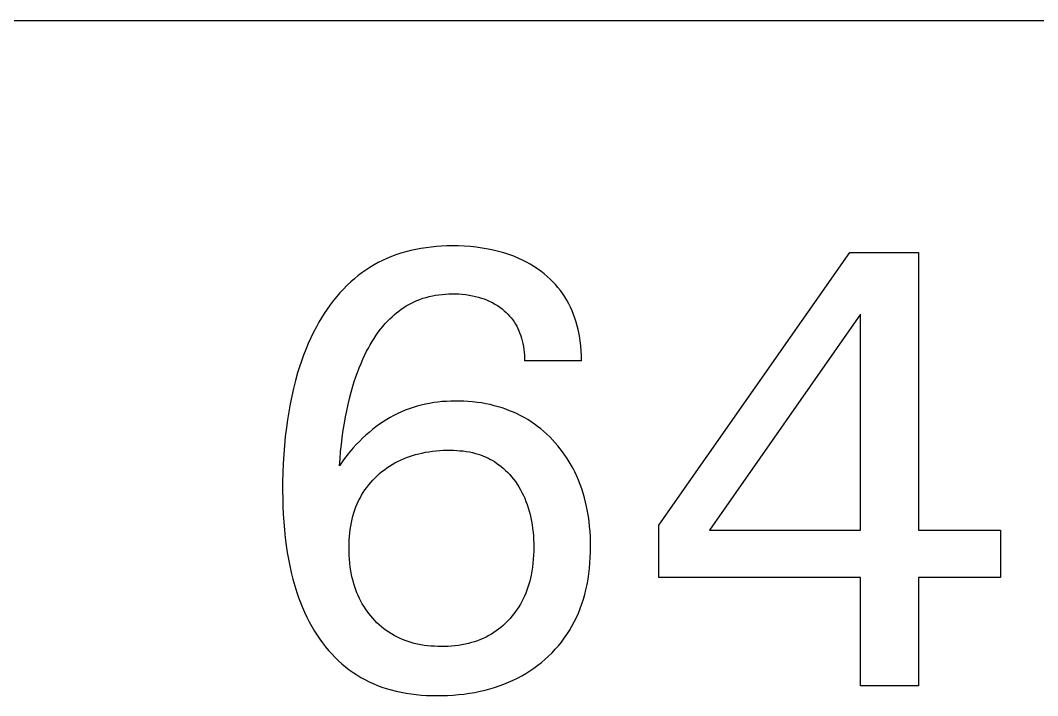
# Model space of a CAD drawing. Extents: x 10 to 656, y -396 to 292.
# Drawn here: x 259.137 to 259.944, y 99.707 to 100.243 of the extents above; entities that cross this region are included whole.
import ezdxf

# ---------------------------------------------------------------- set-up
doc = ezdxf.new("R2010")
doc.units = 0
doc.header["$LTSCALE"] = 5
doc.header["$MEASUREMENT"] = 0
doc.layers.get('0').update_dxf_attribs({"linetype": 'CONTINUOUS'})

msp = doc.modelspace()

# ---------------------------------------------------------------- linework, layer by layer
at = {"color": 7, "linetype": 'Continuous'}
for p, q in [((258.52525, 100.24322), (261.076, 100.24322)), ((259.43895, 100.0583), (259.43506, 100.057)), ((259.44289, 100.05946), (259.43895, 100.0583)), ((259.44687, 100.06048), (259.44289, 100.05946)), ((259.45089, 100.06136), (259.44687, 100.06048)), ((259.45493, 100.06211), (259.45089, 100.06136)), ((259.459, 100.06273), (259.45493, 100.06211)), ((259.46308, 100.06323), (259.459, 100.06273)), ((259.46719, 100.06361), (259.46308, 100.06323)), ((259.4713, 100.06389), (259.46719, 100.06361)), ((259.47541, 100.06406), (259.4713, 100.06389)), ((259.47953, 100.06412), (259.47541, 100.06406)), ((259.48433, 100.06408), (259.47953, 100.06412)), ((259.48913, 100.0639), (259.48433, 100.06408)), ((259.49391, 100.06357), (259.48913, 100.0639)), ((259.49868, 100.06309), (259.49391, 100.06357)), ((259.50342, 100.06246), (259.49868, 100.06309)), ((259.50815, 100.06166), (259.50342, 100.06246)), ((259.51232, 100.0608), (259.50815, 100.06166)), ((259.51646, 100.05981), (259.51232, 100.0608)), ((259.52056, 100.05866), (259.51646, 100.05981)), ((259.52461, 100.05736), (259.52056, 100.05866)), ((259.64368, 99.84241), (259.79538, 100.059)), ((259.79538, 100.059), (259.84977, 100.059)), ((259.84977, 100.059), (259.84977, 99.83851)), ((259.42109, 100.05085), (259.41774, 100.04901)), ((259.4245, 100.05258), (259.42109, 100.05085)), ((259.42797, 100.05418), (259.4245, 100.05258)), ((259.43149, 100.05565), (259.42797, 100.05418)), ((259.43506, 100.057), (259.43149, 100.05565)), ((259.52861, 100.0559), (259.52461, 100.05736)), ((259.53254, 100.05426), (259.52861, 100.0559)), ((259.5356, 100.05283), (259.53254, 100.05426)), ((259.53862, 100.05129), (259.5356, 100.05283)), ((259.54157, 100.04964), (259.53862, 100.05129)), ((259.40811, 100.0428), (259.40505, 100.04051)), ((259.41125, 100.04498), (259.40811, 100.0428)), ((259.41446, 100.04706), (259.41125, 100.04498)), ((259.41774, 100.04901), (259.41446, 100.04706)), ((259.54446, 100.04788), (259.54157, 100.04964)), ((259.54728, 100.046), (259.54446, 100.04788)), ((259.55003, 100.04402), (259.54728, 100.046)), ((259.5527, 100.04193), (259.55003, 100.04402)), ((259.3992, 100.03561), (259.39621, 100.03282)), ((259.40208, 100.03811), (259.3992, 100.03561)), ((259.40505, 100.04051), (259.40208, 100.03811)), ((259.55505, 100.03993), (259.5527, 100.04193)), ((259.55733, 100.03785), (259.55505, 100.03993)), ((259.55952, 100.03568), (259.55733, 100.03785)), ((259.56163, 100.03342), (259.55952, 100.03568)), ((259.39055, 100.02691), (259.38788, 100.0238)), ((259.39333, 100.02991), (259.39055, 100.02691)), ((259.39621, 100.03282), (259.39333, 100.02991)), ((259.47432, 100.02588), (259.47693, 100.02601)), ((259.47693, 100.02601), (259.47953, 100.02607)), ((259.47953, 100.02607), (259.48227, 100.02605)), ((259.48227, 100.02605), (259.48501, 100.02595)), ((259.48501, 100.02595), (259.48773, 100.02575)), ((259.56365, 100.03109), (259.56163, 100.03342)), ((259.56557, 100.02868), (259.56365, 100.03109)), ((259.56739, 100.02619), (259.56557, 100.02868)), ((259.56909, 100.02363), (259.56739, 100.02619)), ((259.38531, 100.02061), (259.38285, 100.01734)), ((259.38788, 100.0238), (259.38531, 100.02061)), ((259.44526, 100.01761), (259.44733, 100.01872)), ((259.44733, 100.01872), (259.44944, 100.01976)), ((259.44944, 100.01976), (259.45159, 100.02071)), ((259.45159, 100.02071), (259.454, 100.02166)), ((259.454, 100.02166), (259.45645, 100.02252)), ((259.45645, 100.02252), (259.45894, 100.02327)), ((259.45894, 100.02327), (259.46145, 100.02393)), ((259.46145, 100.02393), (259.46399, 100.0245)), ((259.46399, 100.0245), (259.46655, 100.02497)), ((259.46655, 100.02497), (259.46913, 100.02536)), ((259.46913, 100.02536), (259.47172, 100.02566)), ((259.47172, 100.02566), (259.47432, 100.02588)), ((259.48773, 100.02575), (259.49045, 100.02546)), ((259.49045, 100.02546), (259.49315, 100.02507)), ((259.49315, 100.02507), (259.49584, 100.02458)), ((259.49584, 100.02458), (259.49821, 100.02407)), ((259.49821, 100.02407), (259.50057, 100.02346)), ((259.50057, 100.02346), (259.50289, 100.02277)), ((259.50289, 100.02277), (259.50519, 100.02199)), ((259.50519, 100.02199), (259.50745, 100.0211)), ((259.50745, 100.0211), (259.50966, 100.02011)), ((259.50966, 100.02011), (259.51169, 100.01909)), ((259.51169, 100.01909), (259.51366, 100.01798)), ((259.51366, 100.01798), (259.51558, 100.01678)), ((259.57072, 100.02096), (259.56909, 100.02363)), ((259.57223, 100.01821), (259.57072, 100.02096)), ((259.57362, 100.0154), (259.57223, 100.01821)), ((259.37821, 100.01058), (259.37603, 100.0071)), ((259.38048, 100.01399), (259.37821, 100.01058)), ((259.38285, 100.01734), (259.38048, 100.01399)), ((259.43371, 100.00947), (259.43553, 100.01099)), ((259.43553, 100.01099), (259.43738, 100.01244)), ((259.43738, 100.01244), (259.43929, 100.01384)), ((259.43929, 100.01384), (259.44124, 100.01516)), ((259.44124, 100.01516), (259.44323, 100.01642)), ((259.44323, 100.01642), (259.44526, 100.01761)), ((259.51558, 100.01678), (259.51745, 100.01549)), ((259.51745, 100.01549), (259.51925, 100.01412)), ((259.51925, 100.01412), (259.52099, 100.01266)), ((259.52099, 100.01266), (259.52246, 100.01132)), ((259.52246, 100.01132), (259.52387, 100.00991)), ((259.52387, 100.00991), (259.52522, 100.00845)), ((259.5749, 100.01254), (259.57362, 100.0154)), ((259.57607, 100.00962), (259.5749, 100.01254)), ((259.80368, 100.00998), (259.68392, 99.83851)), ((259.80368, 99.83851), (259.80368, 100.00998)), ((259.37395, 100.00356), (259.37197, 99.99998)), ((259.37603, 100.0071), (259.37395, 100.00356)), ((259.42464, 100.00021), (259.42657, 100.00244)), ((259.42657, 100.00244), (259.42858, 100.00461)), ((259.42858, 100.00461), (259.43024, 100.00628)), ((259.43024, 100.00628), (259.43195, 100.0079)), ((259.43195, 100.0079), (259.43371, 100.00947)), ((259.52522, 100.00845), (259.52651, 100.00693)), ((259.52651, 100.00693), (259.52773, 100.00536)), ((259.52773, 100.00536), (259.52887, 100.00374)), ((259.52887, 100.00374), (259.52993, 100.00206)), ((259.52993, 100.00206), (259.53095, 100.00029)), ((259.57713, 100.00666), (259.57607, 100.00962)), ((259.57808, 100.00366), (259.57713, 100.00666)), ((259.57893, 100.00063), (259.57808, 100.00366)), ((259.36968, 99.99557), (259.36751, 99.9911)), ((259.37197, 99.99998), (259.36968, 99.99557)), ((259.41931, 99.99314), (259.42101, 99.99556)), ((259.42101, 99.99556), (259.42279, 99.99791)), ((259.42279, 99.99791), (259.42464, 100.00021)), ((259.53095, 100.00029), (259.53187, 99.99846)), ((259.53187, 99.99846), (259.53272, 99.9966)), ((259.53272, 99.9966), (259.53348, 99.9947)), ((259.53348, 99.9947), (259.53416, 99.99276)), ((259.57987, 99.99672), (259.57893, 100.00063)), ((259.58064, 99.99277), (259.57987, 99.99672)), ((259.36548, 99.98657), (259.36357, 99.982)), ((259.36751, 99.9911), (259.36548, 99.98657)), ((259.41319, 99.98304), (259.41462, 99.98563)), ((259.41462, 99.98563), (259.41612, 99.98817)), ((259.41612, 99.98817), (259.41768, 99.99068)), ((259.41768, 99.99068), (259.41931, 99.99314)), ((259.53416, 99.99276), (259.53477, 99.9908)), ((259.53477, 99.9908), (259.5353, 99.98881)), ((259.5353, 99.98881), (259.53581, 99.98656)), ((259.53581, 99.98656), (259.53623, 99.98429)), ((259.58125, 99.9888), (259.58064, 99.99277)), ((259.58171, 99.98481), (259.58125, 99.9888)), ((259.36357, 99.982), (259.36177, 99.97738)), ((259.40888, 99.97431), (259.4105, 99.97778)), ((259.4105, 99.97778), (259.41182, 99.98043)), ((259.41182, 99.98043), (259.41319, 99.98304)), ((259.53623, 99.98429), (259.53656, 99.98201)), ((259.53656, 99.98201), (259.53681, 99.97973)), ((259.53681, 99.97973), (259.53698, 99.97745)), ((259.58202, 99.98083), (259.58171, 99.98481)), ((259.58219, 99.97686), (259.58202, 99.98083)), ((259.36009, 99.97272), (259.35852, 99.96802)), ((259.36177, 99.97738), (259.36009, 99.97272)), ((259.40589, 99.96725), (259.40734, 99.9708)), ((259.40734, 99.9708), (259.40888, 99.97431)), ((259.53698, 99.97745), (259.53707, 99.97517)), ((259.53707, 99.97517), (259.53709, 99.9729)), ((259.58221, 99.9729), (259.53709, 99.9729)), ((259.58221, 99.9729), (259.58219, 99.97686)), ((259.35706, 99.96328), (259.35534, 99.95718)), ((259.35852, 99.96802), (259.35706, 99.96328)), ((259.40323, 99.96007), (259.40452, 99.96368)), ((259.40452, 99.96368), (259.40589, 99.96725)), ((259.35534, 99.95718), (259.35378, 99.95104)), ((259.40088, 99.95279), (259.40202, 99.95645)), ((259.40202, 99.95645), (259.40323, 99.96007)), ((259.35378, 99.95104), (259.35237, 99.94486)), ((259.39821, 99.94309), (259.39949, 99.94796)), ((259.39949, 99.94796), (259.40088, 99.95279)), ((259.3511, 99.93865), (259.34998, 99.93241)), ((259.35237, 99.94486), (259.3511, 99.93865)), ((259.39598, 99.93327), (259.39704, 99.93819)), ((259.39704, 99.93819), (259.39821, 99.94309)), ((259.45513, 99.93771), (259.45186, 99.93683)), ((259.45842, 99.93847), (259.45513, 99.93771)), ((259.46174, 99.93913), (259.45842, 99.93847)), ((259.46508, 99.93968), (259.46174, 99.93913)), ((259.46844, 99.94012), (259.46508, 99.93968)), ((259.47181, 99.94047), (259.46844, 99.94012)), ((259.47519, 99.94072), (259.47181, 99.94047)), ((259.47858, 99.94088), (259.47519, 99.94072)), ((259.48197, 99.94095), (259.47858, 99.94088)), ((259.48547, 99.94093), (259.48197, 99.94095)), ((259.48897, 99.94082), (259.48547, 99.94093)), ((259.49246, 99.94062), (259.48897, 99.94082)), ((259.49594, 99.94032), (259.49246, 99.94062)), ((259.49941, 99.93991), (259.49594, 99.94032)), ((259.50287, 99.93941), (259.49941, 99.93991)), ((259.50631, 99.9388), (259.50287, 99.93941)), ((259.50973, 99.93809), (259.50631, 99.9388)), ((259.51313, 99.93727), (259.50973, 99.93809)), ((259.51622, 99.93642), (259.51313, 99.93727)), ((259.34998, 99.93241), (259.34899, 99.92615)), ((259.39501, 99.92833), (259.39598, 99.93327)), ((259.4335, 99.92947), (259.4306, 99.9279)), ((259.43646, 99.93095), (259.4335, 99.92947)), ((259.43946, 99.93233), (259.43646, 99.93095)), ((259.4425, 99.93362), (259.43946, 99.93233)), ((259.44559, 99.93479), (259.4425, 99.93362)), ((259.44871, 99.93587), (259.44559, 99.93479)), ((259.45186, 99.93683), (259.44871, 99.93587)), ((259.51928, 99.93548), (259.51622, 99.93642)), ((259.52232, 99.93444), (259.51928, 99.93548)), ((259.52531, 99.93331), (259.52232, 99.93444)), ((259.52827, 99.93208), (259.52531, 99.93331)), ((259.53119, 99.93076), (259.52827, 99.93208)), ((259.53406, 99.92934), (259.53119, 99.93076)), ((259.53688, 99.92782), (259.53406, 99.92934)), ((259.34899, 99.92615), (259.34812, 99.91987)), ((259.39325, 99.91774), (259.39413, 99.92336)), ((259.39413, 99.92336), (259.39501, 99.92833)), ((259.42205, 99.92251), (259.41921, 99.92046)), ((259.42495, 99.92447), (259.42205, 99.92251)), ((259.42774, 99.92623), (259.42495, 99.92447)), ((259.4306, 99.9279), (259.42774, 99.92623)), ((259.53964, 99.92621), (259.53688, 99.92782)), ((259.54232, 99.9245), (259.53964, 99.92621)), ((259.54495, 99.9227), (259.54232, 99.9245)), ((259.54751, 99.92081), (259.54495, 99.9227)), ((259.34812, 99.91987), (259.34728, 99.91274)), ((259.39248, 99.9121), (259.39325, 99.91774)), ((259.41111, 99.91379), (259.40854, 99.91141)), ((259.41374, 99.91609), (259.41111, 99.91379)), ((259.41644, 99.91832), (259.41374, 99.91609)), ((259.41921, 99.92046), (259.41644, 99.91832)), ((259.55001, 99.91883), (259.54751, 99.92081)), ((259.55244, 99.91677), (259.55001, 99.91883)), ((259.55481, 99.91463), (259.55244, 99.91677)), ((259.5571, 99.91242), (259.55481, 99.91463)), ((259.34658, 99.90559), (259.34603, 99.89843)), ((259.34728, 99.91274), (259.34658, 99.90559)), ((259.3912, 99.9008), (259.3918, 99.90645)), ((259.3918, 99.90645), (259.39248, 99.9121)), ((259.4036, 99.90645), (259.40123, 99.90388)), ((259.40604, 99.90896), (259.4036, 99.90645)), ((259.40854, 99.91141), (259.40604, 99.90896)), ((259.55933, 99.91013), (259.5571, 99.91242)), ((259.56148, 99.90778), (259.55933, 99.91013)), ((259.56351, 99.90542), (259.56148, 99.90778)), ((259.56547, 99.90301), (259.56351, 99.90542)), ((259.34603, 99.89843), (259.34561, 99.89127)), ((259.3907, 99.89514), (259.3912, 99.9008)), ((259.39709, 99.89903), (259.39343, 99.89423)), ((259.40123, 99.90388), (259.39709, 99.89903)), ((259.4434, 99.89604), (259.44581, 99.89692)), ((259.44581, 99.89692), (259.44825, 99.89772)), ((259.44825, 99.89772), (259.45072, 99.89844)), ((259.45072, 99.89844), (259.4532, 99.8991)), ((259.4532, 99.8991), (259.45571, 99.89968)), ((259.45571, 99.89968), (259.4585, 99.90024)), ((259.4585, 99.90024), (259.4613, 99.90072)), ((259.4613, 99.90072), (259.46411, 99.90112)), ((259.46411, 99.90112), (259.46694, 99.90144)), ((259.46694, 99.90144), (259.46977, 99.90167)), ((259.46977, 99.90167), (259.47261, 99.90183)), ((259.47261, 99.90183), (259.47546, 99.90192)), ((259.47546, 99.90192), (259.47831, 99.90193)), ((259.47831, 99.90193), (259.48083, 99.90187)), ((259.48083, 99.90187), (259.48336, 99.90175)), ((259.48336, 99.90175), (259.48588, 99.90156)), ((259.48588, 99.90156), (259.48839, 99.9013)), ((259.48839, 99.9013), (259.49089, 99.90096)), ((259.49089, 99.90096), (259.49337, 99.90053)), ((259.49337, 99.90053), (259.49584, 99.9)), ((259.49584, 99.9), (259.49828, 99.89938)), ((259.49828, 99.89938), (259.50024, 99.8988)), ((259.50024, 99.8988), (259.50218, 99.89815)), ((259.50218, 99.89815), (259.5041, 99.89744)), ((259.5041, 99.89744), (259.50599, 99.89666)), ((259.56736, 99.90053), (259.56547, 99.90301)), ((259.56917, 99.89801), (259.56736, 99.90053)), ((259.57091, 99.89543), (259.56917, 99.89801)), ((259.34561, 99.89127), (259.34533, 99.88409)), ((259.39026, 99.88949), (259.3907, 99.89514)), ((259.39181, 99.89188), (259.39026, 99.88949)), ((259.39343, 99.89423), (259.39181, 99.89188)), ((259.42792, 99.88787), (259.42996, 99.88925)), ((259.42996, 99.88925), (259.43205, 99.89055)), ((259.43205, 99.89055), (259.43418, 99.89178)), ((259.43418, 99.89178), (259.43636, 99.89293)), ((259.43636, 99.89293), (259.43867, 99.89405)), ((259.43867, 99.89405), (259.44101, 99.89509)), ((259.44101, 99.89509), (259.4434, 99.89604)), ((259.50599, 99.89666), (259.50786, 99.89581)), ((259.50786, 99.89581), (259.50969, 99.89489)), ((259.50969, 99.89489), (259.51148, 99.8939)), ((259.51148, 99.8939), (259.51324, 99.89285)), ((259.51324, 99.89285), (259.51495, 99.89174)), ((259.51495, 99.89174), (259.51683, 99.89039)), ((259.51683, 99.89039), (259.51866, 99.88897)), ((259.51866, 99.88897), (259.52042, 99.88747)), ((259.57257, 99.8928), (259.57091, 99.89543)), ((259.57415, 99.89012), (259.57257, 99.8928)), ((259.57565, 99.8874), (259.57415, 99.89012)), ((259.34533, 99.88409), (259.34517, 99.87691)), ((259.41846, 99.87995), (259.42026, 99.88168)), ((259.42026, 99.88168), (259.42209, 99.88333)), ((259.42209, 99.88333), (259.42398, 99.88491)), ((259.42398, 99.88491), (259.42593, 99.88643)), ((259.42593, 99.88643), (259.42792, 99.88787)), ((259.52042, 99.88747), (259.52212, 99.8859)), ((259.52212, 99.8859), (259.52376, 99.88426)), ((259.52376, 99.88426), (259.52534, 99.88256)), ((259.52534, 99.88256), (259.52686, 99.88081)), ((259.52686, 99.88081), (259.52831, 99.879)), ((259.57706, 99.88464), (259.57565, 99.8874)), ((259.57861, 99.88135), (259.57706, 99.88464)), ((259.58005, 99.87801), (259.57861, 99.88135)), ((259.34517, 99.87691), (259.34514, 99.86973)), ((259.41192, 99.8724), (259.41345, 99.87438)), ((259.41345, 99.87438), (259.41505, 99.87629)), ((259.41505, 99.87629), (259.41672, 99.87815)), ((259.41672, 99.87815), (259.41846, 99.87995)), ((259.52831, 99.879), (259.52982, 99.87697)), ((259.52982, 99.87697), (259.53126, 99.87488)), ((259.53126, 99.87488), (259.53261, 99.87275)), ((259.53261, 99.87275), (259.53389, 99.87057)), ((259.58138, 99.87462), (259.58005, 99.87801)), ((259.5826, 99.87119), (259.58138, 99.87462)), ((259.34514, 99.86973), (259.3452, 99.8635)), ((259.40656, 99.86392), (259.40779, 99.86615)), ((259.40779, 99.86615), (259.40909, 99.86829)), ((259.40909, 99.86829), (259.41046, 99.87037)), ((259.41046, 99.87037), (259.41192, 99.8724)), ((259.53389, 99.87057), (259.53509, 99.86834)), ((259.53509, 99.86834), (259.53621, 99.86607)), ((259.53621, 99.86607), (259.53725, 99.86377)), ((259.58371, 99.86773), (259.5826, 99.87119)), ((259.58471, 99.86423), (259.58371, 99.86773)), ((259.3452, 99.8635), (259.34537, 99.85727)), ((259.34537, 99.85727), (259.34564, 99.85104)), ((259.40248, 99.85456), (259.40337, 99.85696)), ((259.40337, 99.85696), (259.40435, 99.85932)), ((259.40435, 99.85932), (259.40541, 99.86164)), ((259.40541, 99.86164), (259.40656, 99.86392)), ((259.53725, 99.86377), (259.53827, 99.86128)), ((259.53827, 99.86128), (259.5392, 99.85875)), ((259.5392, 99.85875), (259.54005, 99.85619)), ((259.58561, 99.8607), (259.58471, 99.86423)), ((259.58641, 99.85716), (259.58561, 99.8607)), ((259.58718, 99.85323), (259.58641, 99.85716)), ((259.34564, 99.85104), (259.34602, 99.84482)), ((259.40031, 99.84721), (259.40095, 99.84968)), ((259.40095, 99.84968), (259.40168, 99.85213)), ((259.40168, 99.85213), (259.40248, 99.85456)), ((259.54005, 99.85619), (259.54081, 99.8536)), ((259.54081, 99.8536), (259.54149, 99.85099)), ((259.54149, 99.85099), (259.54209, 99.84836)), ((259.54209, 99.84836), (259.54262, 99.84572)), ((259.58783, 99.84928), (259.58718, 99.85323)), ((259.58837, 99.84532), (259.58783, 99.84928)), ((259.34602, 99.84482), (259.34653, 99.83861)), ((259.39876, 99.83891), (259.39918, 99.84169)), ((259.39918, 99.84169), (259.3997, 99.84446)), ((259.3997, 99.84446), (259.40031, 99.84721)), ((259.54262, 99.84572), (259.54312, 99.84277)), ((259.54312, 99.84277), (259.54353, 99.8398)), ((259.5888, 99.84134), (259.58837, 99.84532)), ((259.58912, 99.83735), (259.5888, 99.84134)), ((259.64368, 99.80095), (259.64368, 99.84241)), ((259.34653, 99.83861), (259.34717, 99.83242)), ((259.34717, 99.83242), (259.34796, 99.82624)), ((259.39797, 99.83049), (259.39815, 99.83331)), ((259.39815, 99.83331), (259.39841, 99.83611)), ((259.39841, 99.83611), (259.39876, 99.83891)), ((259.54353, 99.8398), (259.54386, 99.83682)), ((259.54386, 99.83682), (259.5441, 99.83384)), ((259.5441, 99.83384), (259.54428, 99.83085)), ((259.58935, 99.83335), (259.58912, 99.83735)), ((259.58949, 99.82935), (259.58935, 99.83335)), ((259.68392, 99.83851), (259.80368, 99.83851)), ((259.84977, 99.83851), (259.9149, 99.83851)), ((259.9149, 99.83851), (259.9149, 99.80095)), ((259.34796, 99.82624), (259.34876, 99.82084)), ((259.39782, 99.82485), (259.39786, 99.82767)), ((259.39785, 99.82171), (259.39782, 99.82485)), ((259.39786, 99.82767), (259.39797, 99.83049)), ((259.54428, 99.83085), (259.54438, 99.82785)), ((259.54441, 99.82485), (259.54437, 99.82167)), ((259.54438, 99.82785), (259.54441, 99.82485)), ((259.58948, 99.82102), (259.58953, 99.82534)), ((259.58953, 99.82534), (259.58949, 99.82935)), ((259.34876, 99.82084), (259.3497, 99.81547)), ((259.39796, 99.81856), (259.39785, 99.82171)), ((259.39816, 99.81542), (259.39796, 99.81856)), ((259.54425, 99.8185), (259.54405, 99.81532)), ((259.54437, 99.82167), (259.54425, 99.8185)), ((259.58905, 99.8124), (259.58932, 99.81671)), ((259.58932, 99.81671), (259.58948, 99.82102)), ((259.3497, 99.81547), (259.35076, 99.81012)), ((259.35076, 99.81012), (259.35195, 99.80481)), ((259.39845, 99.8123), (259.39816, 99.81542)), ((259.39884, 99.80918), (259.39845, 99.8123)), ((259.39932, 99.80607), (259.39884, 99.80918)), ((259.54338, 99.80901), (259.5429, 99.80586)), ((259.54376, 99.81216), (259.54338, 99.80901)), ((259.54405, 99.81532), (259.54376, 99.81216)), ((259.58816, 99.80381), (259.58867, 99.8081)), ((259.58867, 99.8081), (259.58905, 99.8124)), ((259.35195, 99.80481), (259.35329, 99.79952)), ((259.39991, 99.80298), (259.39932, 99.80607)), ((259.40044, 99.80056), (259.39991, 99.80298)), ((259.40104, 99.79815), (259.40044, 99.80056)), ((259.54179, 99.80031), (259.54119, 99.79789)), ((259.54232, 99.80274), (259.54179, 99.80031)), ((259.5429, 99.80586), (259.54232, 99.80274)), ((259.58752, 99.79955), (259.58816, 99.80381)), ((259.80368, 99.80095), (259.64368, 99.80095)), ((259.80368, 99.71485), (259.80368, 99.80095)), ((259.84977, 99.80095), (259.84977, 99.71485)), ((259.9149, 99.80095), (259.84977, 99.80095)), ((259.35329, 99.79952), (259.35477, 99.79428)), ((259.35477, 99.79428), (259.35641, 99.78908)), ((259.40172, 99.79576), (259.40104, 99.79815)), ((259.40246, 99.7934), (259.40172, 99.79576)), ((259.40327, 99.79105), (259.40246, 99.7934)), ((259.53978, 99.79311), (259.53897, 99.79075)), ((259.54052, 99.79549), (259.53978, 99.79311)), ((259.54119, 99.79789), (259.54052, 99.79549)), ((259.58583, 99.79109), (259.58674, 99.7953)), ((259.58674, 99.7953), (259.58752, 99.79955)), ((259.35641, 99.78908), (259.3578, 99.78507)), ((259.3578, 99.78507), (259.35928, 99.7811)), ((259.40416, 99.78874), (259.40327, 99.79105)), ((259.40512, 99.78645), (259.40416, 99.78874)), ((259.40617, 99.7842), (259.40512, 99.78645)), ((259.40723, 99.7821), (259.40617, 99.7842)), ((259.53606, 99.78388), (259.535, 99.78178)), ((259.53711, 99.78613), (259.53606, 99.78388)), ((259.53808, 99.78843), (259.53711, 99.78613)), ((259.53897, 99.79075), (259.53808, 99.78843)), ((259.58381, 99.78358), (259.58488, 99.78732)), ((259.58488, 99.78732), (259.58583, 99.79109)), ((259.35928, 99.7811), (259.36087, 99.77716)), ((259.36087, 99.77716), (259.36257, 99.77328)), ((259.40837, 99.78003), (259.40723, 99.7821)), ((259.40957, 99.77799), (259.40837, 99.78003)), ((259.41085, 99.77601), (259.40957, 99.77799)), ((259.41219, 99.77406), (259.41085, 99.77601)), ((259.53138, 99.77572), (259.53004, 99.77378)), ((259.53265, 99.7777), (259.53138, 99.77572)), ((259.53386, 99.77972), (259.53265, 99.7777)), ((259.535, 99.78178), (259.53386, 99.77972)), ((259.57985, 99.77261), (259.5813, 99.77622)), ((259.5813, 99.77622), (259.58262, 99.77987)), ((259.58262, 99.77987), (259.58381, 99.78358)), ((259.36257, 99.77328), (259.36438, 99.76944)), ((259.36438, 99.76944), (259.3663, 99.76565)), ((259.41359, 99.77216), (259.41219, 99.77406)), ((259.41507, 99.77031), (259.41359, 99.77216)), ((259.4166, 99.76851), (259.41507, 99.77031)), ((259.41824, 99.76672), (259.4166, 99.76851)), ((259.52563, 99.76827), (259.52337, 99.76585)), ((259.52716, 99.77006), (259.52563, 99.76827)), ((259.52863, 99.7719), (259.52716, 99.77006)), ((259.53004, 99.77378), (259.52863, 99.7719)), ((259.57657, 99.76556), (259.57828, 99.76905)), ((259.57828, 99.76905), (259.57985, 99.77261)), ((259.3663, 99.76565), (259.36834, 99.76193)), ((259.36834, 99.76193), (259.3705, 99.75827)), ((259.41995, 99.76499), (259.41824, 99.76672)), ((259.42172, 99.76332), (259.41995, 99.76499)), ((259.42355, 99.76171), (259.42172, 99.76332)), ((259.42543, 99.76018), (259.42355, 99.76171)), ((259.42738, 99.75872), (259.42543, 99.76018)), ((259.51654, 99.75979), (259.5147, 99.75843)), ((259.51833, 99.76121), (259.51654, 99.75979)), ((259.52006, 99.7627), (259.51833, 99.76121)), ((259.52174, 99.76425), (259.52006, 99.7627)), ((259.52337, 99.76585), (259.52174, 99.76425)), ((259.57282, 99.7589), (259.57473, 99.76214)), ((259.57473, 99.76214), (259.57657, 99.76556)), ((259.3705, 99.75827), (259.37253, 99.75507)), ((259.37253, 99.75507), (259.37465, 99.75194)), ((259.37465, 99.75194), (259.37687, 99.74887)), ((259.42937, 99.75734), (259.42738, 99.75872)), ((259.43142, 99.75605), (259.42937, 99.75734)), ((259.43355, 99.75481), (259.43142, 99.75605)), ((259.43573, 99.75367), (259.43355, 99.75481)), ((259.43795, 99.75261), (259.43573, 99.75367)), ((259.44021, 99.75163), (259.43795, 99.75261)), ((259.4425, 99.75074), (259.44021, 99.75163)), ((259.50206, 99.75156), (259.49975, 99.75068)), ((259.50433, 99.75253), (259.50206, 99.75156)), ((259.50656, 99.75358), (259.50433, 99.75253)), ((259.50875, 99.75471), (259.50656, 99.75358)), ((259.51088, 99.75594), (259.50875, 99.75471)), ((259.51282, 99.75715), (259.51088, 99.75594)), ((259.5147, 99.75843), (259.51282, 99.75715)), ((259.56637, 99.74964), (259.56863, 99.75265)), ((259.56863, 99.75265), (259.57079, 99.75574)), ((259.57079, 99.75574), (259.57282, 99.7589)), ((259.37687, 99.74887), (259.37918, 99.74587)), ((259.37918, 99.74587), (259.3816, 99.74296)), ((259.44483, 99.74993), (259.4425, 99.75074)), ((259.44718, 99.74921), (259.44483, 99.74993)), ((259.44955, 99.74857), (259.44718, 99.74921)), ((259.45219, 99.74795), (259.44955, 99.74857)), ((259.45484, 99.74743), (259.45219, 99.74795)), ((259.45751, 99.747), (259.45484, 99.74743)), ((259.46019, 99.74666), (259.45751, 99.747)), ((259.46288, 99.7464), (259.46019, 99.74666)), ((259.46558, 99.74622), (259.46288, 99.7464)), ((259.46828, 99.74611), (259.46558, 99.74622)), ((259.47099, 99.74607), (259.46828, 99.74611)), ((259.47373, 99.7461), (259.47099, 99.74607)), ((259.47646, 99.74621), (259.47373, 99.7461)), ((259.47919, 99.74638), (259.47646, 99.74621)), ((259.48191, 99.74664), (259.47919, 99.74638)), ((259.48463, 99.74698), (259.48191, 99.74664)), ((259.48732, 99.74741), (259.48463, 99.74698)), ((259.49001, 99.74793), (259.48732, 99.74741)), ((259.49267, 99.74854), (259.49001, 99.74793)), ((259.49505, 99.74917), (259.49267, 99.74854)), ((259.49742, 99.74989), (259.49505, 99.74917)), ((259.49975, 99.75068), (259.49742, 99.74989)), ((259.55892, 99.74115), (259.5615, 99.74389)), ((259.5615, 99.74389), (259.56399, 99.74672)), ((259.56399, 99.74672), (259.56637, 99.74964)), ((259.3816, 99.74296), (259.38411, 99.74013)), ((259.38411, 99.74013), (259.38672, 99.73739)), ((259.38672, 99.73739), (259.38943, 99.73476)), ((259.55055, 99.73349), (259.55344, 99.73595)), ((259.55344, 99.73595), (259.55624, 99.73851)), ((259.55624, 99.73851), (259.55892, 99.74115)), ((259.38943, 99.73476), (259.39223, 99.73223)), ((259.39223, 99.73223), (259.39514, 99.72981)), ((259.39514, 99.72981), (259.39805, 99.72758)), ((259.39805, 99.72758), (259.40104, 99.72546)), ((259.54138, 99.72675), (259.54452, 99.72889)), ((259.54452, 99.72889), (259.54757, 99.73114)), ((259.54757, 99.73114), (259.55055, 99.73349)), ((259.40104, 99.72546), (259.40412, 99.72346)), ((259.40412, 99.72346), (259.40727, 99.72157)), ((259.40727, 99.72157), (259.41049, 99.7198)), ((259.41049, 99.7198), (259.41377, 99.71815)), ((259.52443, 99.71768), (259.52803, 99.71929)), ((259.52803, 99.71929), (259.53156, 99.72103)), ((259.53156, 99.72103), (259.5349, 99.72282)), ((259.5349, 99.72282), (259.53818, 99.72473)), ((259.53818, 99.72473), (259.54138, 99.72675)), ((259.41377, 99.71815), (259.41711, 99.71661)), ((259.41711, 99.71661), (259.4205, 99.7152)), ((259.4205, 99.7152), (259.42394, 99.71391)), ((259.42394, 99.71391), (259.42741, 99.71274)), ((259.42741, 99.71274), (259.43129, 99.71159)), ((259.43129, 99.71159), (259.43521, 99.71059)), ((259.50193, 99.71054), (259.50576, 99.71144)), ((259.50576, 99.71144), (259.50957, 99.71246)), ((259.50957, 99.71246), (259.51335, 99.71359)), ((259.51335, 99.71359), (259.51708, 99.71483)), ((259.51708, 99.71483), (259.52078, 99.7162)), ((259.52078, 99.7162), (259.52443, 99.71768)), ((259.84977, 99.71485), (259.80368, 99.71485)), ((259.43521, 99.71059), (259.43916, 99.70972)), ((259.43916, 99.70972), (259.44313, 99.70899)), ((259.44313, 99.70899), (259.44713, 99.70839)), ((259.44713, 99.70839), (259.45115, 99.7079)), ((259.45115, 99.7079), (259.45519, 99.70753)), ((259.45519, 99.70753), (259.45923, 99.70727)), ((259.45923, 99.70727), (259.46328, 99.70711)), ((259.46328, 99.70711), (259.46733, 99.70705)), ((259.46733, 99.70705), (259.4717, 99.70708)), ((259.4717, 99.70708), (259.47606, 99.70722)), ((259.47606, 99.70722), (259.48041, 99.70747)), ((259.48041, 99.70747), (259.48474, 99.70784)), ((259.48474, 99.70784), (259.48907, 99.70833)), ((259.48907, 99.70833), (259.49337, 99.70894)), ((259.49337, 99.70894), (259.49766, 99.70968)), ((259.49766, 99.70968), (259.50193, 99.71054))]:
    msp.add_line(p, q, dxfattribs=at)

doc.saveas('drawing.dxf')
